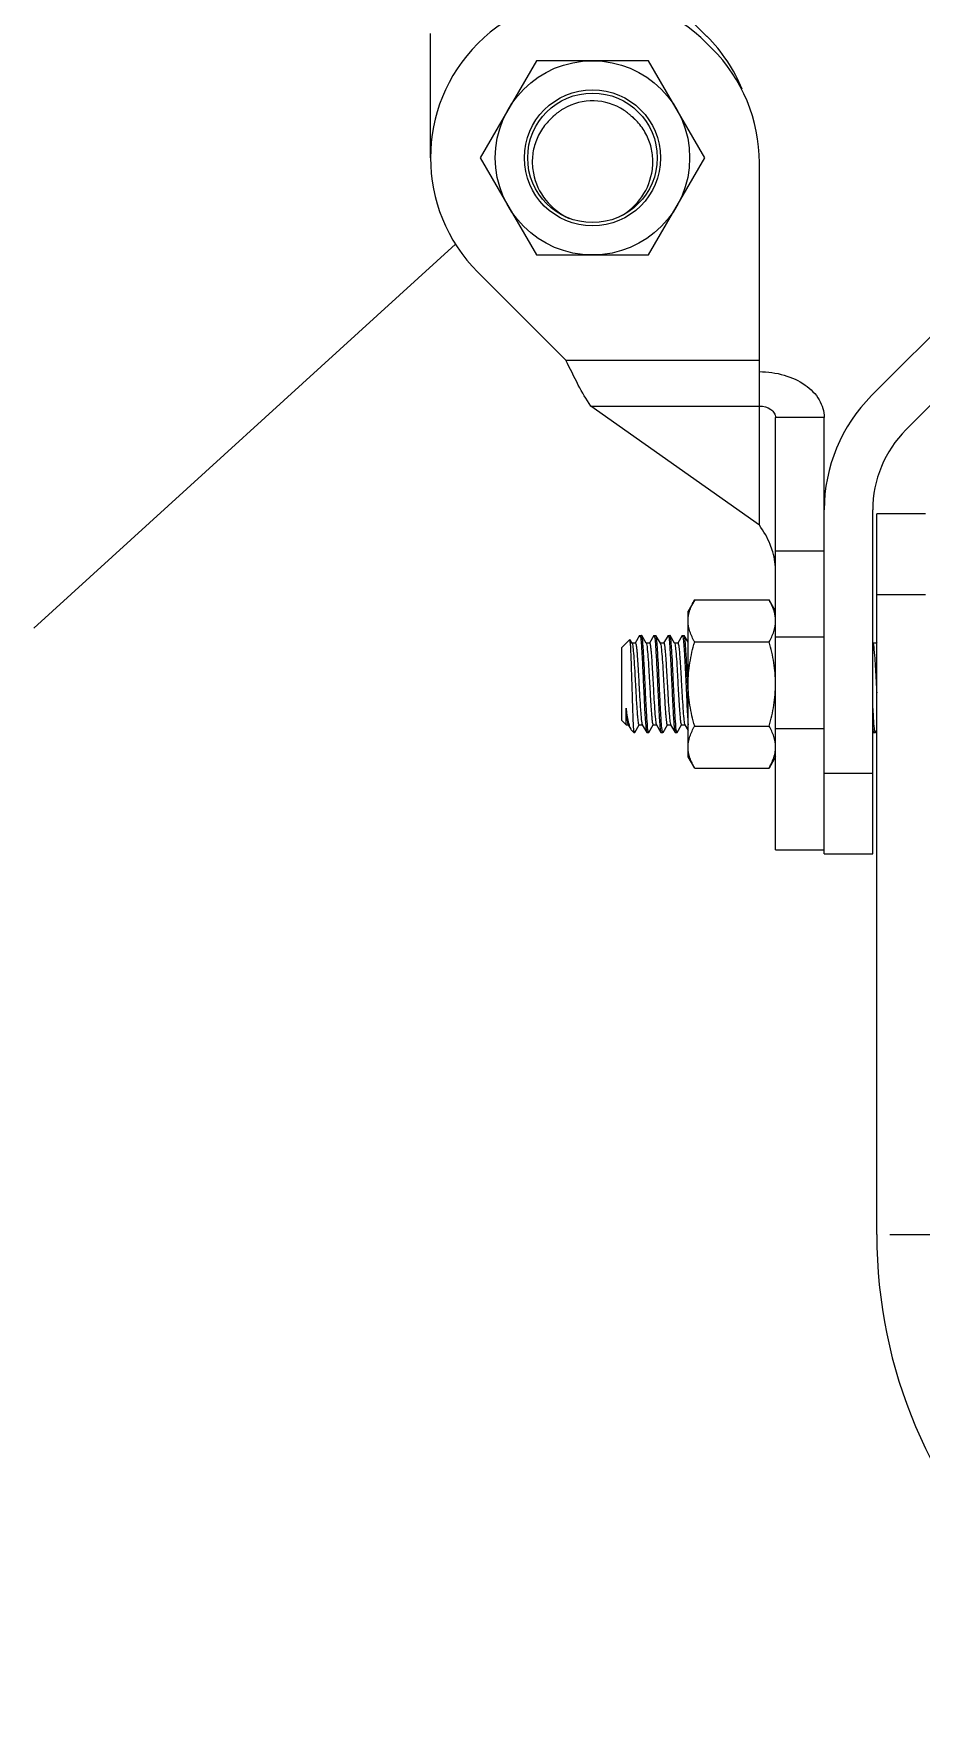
# Model space of a CAD drawing. Extents: x 1031190 to 1725648, y 733081 to 1571294.
# Drawn here: x 1138077 to 1139382, y 1208592 to 1211084 of the extents above; entities that cross this region are included whole.
import ezdxf

# ---------------------------------------------------------------- set-up
doc = ezdxf.new("R2010")
doc.units = 0
doc.header["$LTSCALE"] = 1000
doc.header["$MEASUREMENT"] = 0
doc.linetypes.add('CENTER', pattern=[8, 5, -1, 1, -1])
doc.styles.get("Standard").update_dxf_attribs({"font": 'gbenor.shx', "bigfont": 'gbcbig.shx'})
doc.dimstyles.get("Standard").update_dxf_attribs({"dimtxt": 0.18, "dimasz": 0.18, "dimexe": 0.18, "dimexo": 0.0625, "dimgap": 0.09, "dimtad": 0, "dimtih": 1, "dimtoh": 1, "dimdec": 4, "dimzin": 0, "dimdsep": 46, "dimtxsty": 'Standard', "dimcen": 0.09, "dimadec": 0, "dimazin": 0, "dimtfac": 1, "dimtdec": 4, "dimtofl": 0, "dimtmove": 0, "dimatfit": 3, "dimfxl": 0, "dimtolj": 1, "dimtzin": 0, "dimarcsym": 0})

msp = doc.modelspace()

# ---------------------------------------------------------------- linework, layer by layer
at = {"linetype": 'Continuous'}
for p, q in [((1138690.3, 1211457.7), (1139067.2, 1211080.7)), ((1138660.7, 1210902), (1138660.7, 1211084.8)), ((1139067.2, 1211070.3), (1139074.5, 1211063)), ((1138816.3, 1211044.8), (1138733.8, 1210902)), ((1138981.3, 1211044.8), (1138816.3, 1211044.8)), ((1139063.8, 1210902), (1138981.3, 1211044.8)), ((1138956.5, 1210962.9), (1138956.4, 1210963)), ((1138958.4, 1210961.1), (1138958.5, 1210961)), ((1138733.8, 1210902), (1138816.3, 1210759.1)), ((1138981.3, 1210759.1), (1139063.8, 1210902)), ((1139144.3, 1210361.6), (1139144.3, 1210894.6)), ((1139577.2, 1210820.3), (1139309.3, 1210552.4)), ((1139359.8, 1210501.9), (1139627.7, 1210769.8)), ((1138816.3, 1210759.1), (1138981.3, 1210759.1)), ((1138859.7, 1210604.3), (1138730.4, 1210733.6)), ((1138859.7, 1210604.3), (1139144.3, 1210604.3)), ((1138896.2, 1210536.9), (1139144.3, 1210536.9)), ((1139144.3, 1210361.6), (1138896.2, 1210536.9)), ((1139239.5, 1210520.1), (1139168.1, 1210520.1)), ((1139168.1, 1209884), (1139168.1, 1210520.1)), ((1139239.5, 1209878), (1139239.5, 1210520.1)), ((1139311, 1209878), (1139311, 1210384)), ((1139388.4, 1210378.1), (1139316.9, 1210378.1)), ((1139316.9, 1209318.4), (1139316.9, 1210378.1)), ((1139239.5, 1210323.2), (1139168.1, 1210323.2)), ((1139049.1, 1210251.8), (1139039.5, 1210235.2)), ((1139049.1, 1210251.8), (1139158.5, 1210251.8)), ((1139168.1, 1210235.2), (1139158.5, 1210251.8)), ((1139388.4, 1210259), (1139316.9, 1210259)), ((1139039.5, 1210020.9), (1139039.5, 1210235.2)), ((1138941.9, 1210181.6), (1138953.7, 1210193.5)), ((1138953.9, 1210193.4), (1138953.7, 1210193.5)), ((1138957.1, 1210187.9), (1138953.9, 1210193.4)), ((1138968.2, 1210199.3), (1138961.8, 1210188.2)), ((1138968.2, 1210199.3), (1138968.5, 1210199.5)), ((1138968.5, 1210199.5), (1138971.1, 1210199.5)), ((1138968.5, 1210199.5), (1138971.1, 1210199.5)), ((1138971.3, 1210199.3), (1138971.1, 1210199.5)), ((1138977.9, 1210187.9), (1138971.3, 1210199.3)), ((1138989, 1210199.3), (1138982.6, 1210188.2)), ((1138989, 1210199.3), (1138989.3, 1210199.5)), ((1138989.3, 1210199.5), (1138991.9, 1210199.5)), ((1138989.3, 1210199.5), (1138991.9, 1210199.5)), ((1138992.2, 1210199.3), (1138991.9, 1210199.5)), ((1138998.7, 1210187.9), (1138992.2, 1210199.3)), ((1139009.9, 1210199.3), (1139003.4, 1210188.2)), ((1139009.9, 1210199.3), (1139010.1, 1210199.5)), ((1139010.1, 1210199.5), (1139012.7, 1210199.5)), ((1139010.1, 1210199.5), (1139012.7, 1210199.5)), ((1139013, 1210199.3), (1139012.7, 1210199.5)), ((1139019.6, 1210187.9), (1139013, 1210199.3)), ((1139030.7, 1210199.3), (1139024.3, 1210188.2)), ((1139030.7, 1210199.3), (1139031, 1210199.5)), ((1139031, 1210199.5), (1139033.6, 1210199.5)), ((1139031, 1210199.5), (1139033.6, 1210199.5)), ((1139033.8, 1210199.3), (1139033.6, 1210199.5)), ((1139039.5, 1210189.5), (1139033.8, 1210199.3)), ((1139239.5, 1210197), (1139168.1, 1210197)), ((1138941.9, 1210074.5), (1138941.9, 1210181.6)), ((1138961.9, 1210188.2), (1138956.8, 1210188.2)), ((1138982.8, 1210188.2), (1138977.6, 1210188.2)), ((1139003.6, 1210188.2), (1138998.4, 1210188.2)), ((1139024.4, 1210188.2), (1139019.6, 1210188.2)), ((1139019.6, 1210187.9), (1139019.8, 1210187.5)), ((1139049.1, 1210189.9), (1139158.5, 1210189.9)), ((1139311.3, 1210187.9), (1139311, 1210188.5)), ((1139316.1, 1210188.2), (1139311, 1210188.2)), ((1139316.9, 1210189.8), (1139316, 1210188.2)), ((1139039.5, 1210112.7), (1139038.8, 1210128)), ((1138948.4, 1210067.9), (1138948.4, 1210092.3)), ((1138941.9, 1210074.5), (1138948.4, 1210067.9)), ((1138948.4, 1210067.9), (1138951.5, 1210067.9)), ((1138951.2, 1210068.2), (1138955.1, 1210061.5)), ((1138960.9, 1210056.9), (1138967.3, 1210067.9)), ((1138967.2, 1210067.9), (1138972.3, 1210067.9)), ((1138971.9, 1210068.5), (1138972, 1210068.2)), ((1138972, 1210068.2), (1138978.6, 1210056.9)), ((1138981.7, 1210056.9), (1138988.1, 1210067.9)), ((1138988, 1210067.9), (1138993.2, 1210067.9)), ((1138992.9, 1210068.2), (1138999.4, 1210056.9)), ((1139002.6, 1210056.9), (1139009, 1210067.9)), ((1139008.8, 1210067.9), (1139014, 1210067.9)), ((1139013.7, 1210068.2), (1139020.3, 1210056.9)), ((1139023.4, 1210056.9), (1139029.8, 1210067.9)), ((1139029.7, 1210067.9), (1139034.9, 1210067.9)), ((1139034.5, 1210068.2), (1139039.5, 1210059.6)), ((1138955.7, 1210060.6), (1138955.1, 1210061.5)), ((1138955.7, 1210060.6), (1138959.7, 1210056.6)), ((1138959.7, 1210059.3), (1138959.7, 1210056.6)), ((1138959.7, 1210056.6), (1138960.6, 1210056.6)), ((1138960.5, 1210056.7), (1138960.6, 1210056.6)), ((1138960.6, 1210056.6), (1138960.9, 1210056.9)), ((1138978.6, 1210056.9), (1138978.9, 1210056.6)), ((1138978.9, 1210056.6), (1138981.5, 1210056.6)), ((1138978.9, 1210056.6), (1138981.5, 1210056.6)), ((1138981.7, 1210056.9), (1138981.5, 1210056.6)), ((1138999.4, 1210056.9), (1138999.7, 1210056.6)), ((1138999.7, 1210056.6), (1139002.3, 1210056.6)), ((1138999.7, 1210056.6), (1139002.3, 1210056.6)), ((1139002.6, 1210056.9), (1139002.3, 1210056.6)), ((1139020.3, 1210056.9), (1139020.5, 1210056.6)), ((1139020.5, 1210056.6), (1139023.2, 1210056.6)), ((1139020.5, 1210056.6), (1139023.2, 1210056.6)), ((1139023.4, 1210056.9), (1139023.2, 1210056.6)), ((1139049.1, 1210066.2), (1139158.5, 1210066.2)), ((1139168.1, 1210062.6), (1139239.5, 1210062.6)), ((1139311, 1210058.6), (1139312, 1210056.9)), ((1139312, 1210056.9), (1139312.3, 1210056.6)), ((1139312.3, 1210056.6), (1139314.9, 1210056.6)), ((1139312.3, 1210056.6), (1139314.9, 1210056.6)), ((1139315.1, 1210056.9), (1139314.9, 1210056.6)), ((1139315.1, 1210056.9), (1139316.9, 1210059.9)), ((1139049.1, 1210004.4), (1139039.5, 1210020.9)), ((1139168.1, 1210020.9), (1139158.5, 1210004.4)), ((1139049.1, 1210004.4), (1139158.5, 1210004.4)), ((1139239.5, 1209997.1), (1139311, 1209997.1)), ((1139168.1, 1209884), (1139239.5, 1209884)), ((1139239.5, 1209878), (1139311, 1209878))]:
    msp.add_line(p, q, dxfattribs=at)
at = {"color": 0, "linetype": 'CENTER'}
msp.add_line((1139336, 1209318.4), (1140750.4, 1209318.4), dxfattribs=at)
at = {"linetype": 'Continuous'}
for radius in [142.9, 100.2, 95.3]:
    msp.add_circle((1138898.8, 1210902), radius, dxfattribs=at)
for centre, radius, start, end in [((1138898.8, 1210902), 238.1, 45, 225), ((1138898.8, 1210912.4), 238.1, 22.3697, 45), ((1138906.1, 1210894.6), 238.1, 0, 45), ((1138898.9, 1210901.8), 84.1, 130.1579, 132.6951), ((1138898.8, 1210902), 83.9, 127.1454, 130.1582), ((1138898.8, 1210902), 83.9, 123.6736, 127.1434), ((1138898.8, 1210901.9), 84, 120.4458, 123.6736), ((1138898.8, 1210902), 83.9, 56.4849, 120.4448), ((1138898.9, 1210902.1), 83.8, 56.1033, 56.4834), ((1138898.7, 1210901.9), 84, 50.5966, 56.0995), ((1138898.8, 1210901.9), 84, 47.6072, 50.598), ((1138898.7, 1210902), 83.9, 133.7888, 136.6926), ((1138898.6, 1210902.1), 83.7, 134.2321, 136.6927), ((1138898.8, 1210901.9), 84, 133.5113, 134.2331), ((1138898.9, 1210901.9), 84.1, 132.695, 133.7897), ((1138898.9, 1210901.8), 84.1, 132.7034, 133.5113), ((1138899, 1210902.1), 83.7, 46.6942, 47.6062), ((1138899.1, 1210902.3), 83.5, 46.3738, 46.694), ((1138903.4, 1210898.5), 83.5, 49.9949, 50.5079), ((1138898.9, 1210902.1), 83.7, 44.753, 46.3733), ((1138898.8, 1210901.9), 84, 43.7188, 44.6641), ((1138898.7, 1210901.9), 84.1, 42.1543, 43.7186), ((1138893.9, 1210899), 94.7, 297.3145, 298.9471), ((1139477.7, 1210384), 238.1, 135, 180), ((1139477.7, 1210384), 166.7, 135, 180), ((1139120, 1210220.7), 48.1, 6.6309, 7.4031), ((1139015.1, 1210185.8), 4.96, 18.4923, 20.4989), ((1139120, 1210035.4), 48.1, 352.5984, 353.3691), ((1140043.2, 1209318.4), 726.3, 180, 0)]:
    msp.add_arc(centre, radius, start, end, dxfattribs=at)
for points, knots in [([(1138837.7, 1210959.5), (1138832.3, 1210954.6), (1138822.9, 1210943.2), (1138813.5, 1210923.1), (1138809.5, 1210901.3), (1138811.5, 1210871.9), (1138827.4, 1210837.6), (1138851.4, 1210819.1), (1138864.6, 1210813)], [0, 0, 0, 0, 0.125414, 0.250833, 0.376265, 0.501706, 0.750785, 1, 1, 1, 1]), ([(1138939.7, 1210816.1), (1138952.2, 1210823), (1138974.4, 1210842.9), (1138987.7, 1210877.7), (1138987.9, 1210906.7), (1138982.7, 1210927.9), (1138972.4, 1210947.1), (1138962.6, 1210957.8), (1138957.1, 1210962.5)], [0, 0, 0, 0, 0.249273, 0.49841, 0.623846, 0.749245, 0.874621, 1, 1, 1, 1]), ([(1138896.2, 1210536.9), (1138889.4, 1210546.8), (1138876.9, 1210569.1), (1138865.7, 1210592.1), (1138859.7, 1210604.3)], [0, 0, 0, 0, 0.468219, 1, 1, 1, 1]), ([(1139144.3, 1210587.5), (1139156.5, 1210587.5), (1139180.4, 1210584.2), (1139211.5, 1210570.2), (1139233.7, 1210548.2), (1139239.5, 1210529), (1139239.5, 1210520.1)], [0, 0, 0, 0, 0.287969, 0.555344, 0.790533, 1, 1, 1, 1]), ([(1139144.3, 1210536.9), (1139150.1, 1210536.9), (1139158.9, 1210534.8), (1139166.6, 1210527.1), (1139168.1, 1210522.3), (1139168.1, 1210520.1)], [0, 0, 0, 0, 0.552514, 0.789178, 1, 1, 1, 1]), ([(1139164, 1210322.2), (1139162.9, 1210325.9), (1139158.1, 1210339.9), (1139150.6, 1210352.8), (1139144.3, 1210361.6)], [0, 0, 0, 0, 0.265236, 1, 1, 1, 1]), ([(1139039.5, 1210220.8), (1139039.5, 1210226.1), (1139041.5, 1210237), (1139046.3, 1210246.9), (1139049.1, 1210251.8)], [0, 0, 0, 0, 0.485069, 1, 1, 1, 1]), ([(1139167.7, 1210226.9), (1139167.4, 1210229), (1139165.7, 1210237.8), (1139161.9, 1210245.9), (1139158.5, 1210251.8)], [0, 0, 0, 0, 0.241319, 1, 1, 1, 1]), ([(1139049.1, 1210189.9), (1139046.3, 1210194.8), (1139041.5, 1210204.6), (1139039.5, 1210215.6), (1139039.5, 1210220.8)], [0, 0, 0, 0, 0.514931, 1, 1, 1, 1]), ([(1139158.5, 1210189.9), (1139161.3, 1210194.8), (1139166.1, 1210204.6), (1139168.1, 1210215.6), (1139168.1, 1210220.8)], [0, 0, 0, 0, 0.514931, 1, 1, 1, 1]), ([(1138959.7, 1210059.3), (1138959.4, 1210062.9), (1138958.9, 1210072.3), (1138958.2, 1210088.8), (1138957.6, 1210109.6), (1138956.9, 1210132.3), (1138956.3, 1210151.2), (1138955.8, 1210165.2), (1138955.4, 1210174.1), (1138955.1, 1210181.5), (1138954.8, 1210187.3), (1138954.3, 1210191), (1138954.2, 1210192.9), (1138953.9, 1210193.4)], [0, 0, 0, 0, 0.080635, 0.208535, 0.369665, 0.54562, 0.71572, 0.792041, 0.859282, 0.915304, 0.958292, 0.98682, 1, 1, 1, 1]), ([(1138968.5, 1210199.5), (1138968.5, 1210199.5), (1138968.7, 1210199.4), (1138968.7, 1210199.2), (1138968.8, 1210199.1)], [0, 0, 0, 0, 0.372399, 1, 1, 1, 1]), ([(1138968.8, 1210199.1), (1138968.8, 1210199), (1138969, 1210198.5), (1138969.2, 1210197.9), (1138969.3, 1210197.4)], [0, 0, 0, 0, 0.179791, 1, 1, 1, 1]), ([(1138969.3, 1210197.4), (1138969.9, 1210194.3), (1138970.6, 1210185.8), (1138971.9, 1210166.6), (1138973.2, 1210138.8), (1138974.7, 1210106.5), (1138975.9, 1210081.6), (1138977.1, 1210066.3), (1138977.7, 1210060.7), (1138978.1, 1210058.6)], [0, 0, 0, 0, 0.068037, 0.183112, 0.415613, 0.66855, 0.880458, 0.954194, 1, 1, 1, 1]), ([(1138980.7, 1210058.7), (1138980, 1210062.1), (1138979.3, 1210071.3), (1138978.2, 1210088.1), (1138977.1, 1210109.7), (1138976, 1210133.6), (1138974.9, 1210156.8), (1138974, 1210174.5), (1138973.1, 1210186.1), (1138972.6, 1210192.3), (1138972, 1210196.4), (1138971.7, 1210198.6), (1138971.3, 1210199.3)], [0, 0, 0, 0, 0.072759, 0.196861, 0.35726, 0.534299, 0.706283, 0.852147, 0.909525, 0.954085, 0.984493, 1, 1, 1, 1]), ([(1138989.3, 1210199.5), (1138989.4, 1210199.5), (1138989.5, 1210199.4), (1138989.6, 1210199.2), (1138989.6, 1210199.1)], [0, 0, 0, 0, 0.371131, 1, 1, 1, 1]), ([(1138989.6, 1210199.1), (1138989.7, 1210199), (1138989.9, 1210198.5), (1138990, 1210197.9), (1138990.1, 1210197.4)], [0, 0, 0, 0, 0.181022, 1, 1, 1, 1]), ([(1138990.1, 1210197.4), (1138990.7, 1210194.1), (1138991.5, 1210184.9), (1138992.6, 1210168.2), (1138993.6, 1210146.5), (1138994.8, 1210122.6), (1138995.9, 1210099.3), (1138996.8, 1210081.7), (1138997.6, 1210070.1), (1138998.1, 1210063.9), (1138998.8, 1210059.7), (1138999.1, 1210057.5), (1138999.4, 1210056.9)], [0, 0, 0, 0, 0.072485, 0.196435, 0.356785, 0.533878, 0.705995, 0.851999, 0.909433, 0.95404, 0.984479, 1, 1, 1, 1]), ([(1139001.5, 1210058.7), (1139000.9, 1210062), (1139000.1, 1210071.3), (1138999, 1210088), (1138998, 1210109.6), (1138996.9, 1210133.5), (1138995.8, 1210156.8), (1138994.8, 1210174.4), (1138994, 1210186), (1138993.5, 1210192.3), (1138992.9, 1210196.4), (1138992.5, 1210198.6), (1138992.2, 1210199.3)], [0, 0, 0, 0, 0.072462, 0.196401, 0.356774, 0.53388, 0.706003, 0.852015, 0.909448, 0.954048, 0.984481, 1, 1, 1, 1]), ([(1139010.1, 1210199.5), (1139010.2, 1210199.5), (1139010.4, 1210199.4), (1139010.4, 1210199.2), (1139010.5, 1210199.1)], [0, 0, 0, 0, 0.37008, 1, 1, 1, 1]), ([(1139010.5, 1210199.1), (1139010.5, 1210199), (1139010.7, 1210198.5), (1139010.8, 1210197.9), (1139010.9, 1210197.5)], [0, 0, 0, 0, 0.182058, 1, 1, 1, 1]), ([(1139010.9, 1210197.5), (1139011.6, 1210194.1), (1139012.3, 1210184.9), (1139013.4, 1210168.2), (1139014.5, 1210146.5), (1139015.6, 1210122.6), (1139016.7, 1210099.4), (1139017.6, 1210081.7), (1139018.5, 1210070.1), (1139019, 1210063.9), (1139019.6, 1210059.7), (1139019.9, 1210057.5), (1139020.3, 1210056.9)], [0, 0, 0, 0, 0.072304, 0.196155, 0.356504, 0.533641, 0.705839, 0.85193, 0.909395, 0.95402, 0.984473, 1, 1, 1, 1]), ([(1139022.4, 1210058.7), (1139021.7, 1210062), (1139021, 1210071.2), (1139019.9, 1210088), (1139018.8, 1210109.6), (1139017.7, 1210133.5), (1139016.6, 1210156.8), (1139015.7, 1210174.4), (1139014.8, 1210186), (1139014.3, 1210192.3), (1139013.7, 1210196.4), (1139013.4, 1210198.6), (1139013, 1210199.3)], [0, 0, 0, 0, 0.072435, 0.196357, 0.3567, 0.533804, 0.705944, 0.851972, 0.909417, 0.954032, 0.984477, 1, 1, 1, 1]), ([(1139031, 1210199.5), (1139031, 1210199.5), (1139031.2, 1210199.4), (1139031.3, 1210199.2), (1139031.3, 1210199.1)], [0, 0, 0, 0, 0.372863, 1, 1, 1, 1]), ([(1139031.3, 1210199.1), (1139031.3, 1210199), (1139031.6, 1210198.5), (1139031.7, 1210197.9), (1139031.8, 1210197.4)], [0, 0, 0, 0, 0.179341, 1, 1, 1, 1]), ([(1139031.8, 1210197.4), (1139032.3, 1210194.8), (1139032.9, 1210187.8), (1139033.8, 1210175.2), (1139034.7, 1210158.5), (1139036, 1210132.7), (1139037.4, 1210102.1), (1139038.6, 1210078.2), (1139039.5, 1210067.9)], [0, 0, 0, 0, 0.060989, 0.1617, 0.293789, 0.446195, 0.760045, 1, 1, 1, 1]), ([(1139034.4, 1210197.5), (1139034.3, 1210197.7), (1139034.2, 1210198.3), (1139034, 1210198.9), (1139033.8, 1210199.3)], [0, 0, 0, 0, 0.335285, 1, 1, 1, 1]), ([(1139038.8, 1210128), (1139038.4, 1210135.8), (1139037.7, 1210150.5), (1139036.7, 1210170.6), (1139035.7, 1210185.9), (1139035, 1210194.4), (1139034.4, 1210197.5)], [0, 0, 0, 0, 0.336027, 0.635258, 0.864886, 1, 1, 1, 1]), ([(1138957.1, 1210187.9), (1138957.1, 1210187.8), (1138957.4, 1210187.3), (1138957.5, 1210186.7), (1138957.6, 1210186.2)], [0, 0, 0, 0, 0.173094, 1, 1, 1, 1]), ([(1138957.6, 1210186.2), (1138958.3, 1210183.2), (1138959, 1210174.9), (1138960.2, 1210160.1), (1138961.2, 1210141.2), (1138962.4, 1210120.6), (1138963.3, 1210103.6), (1138964.1, 1210091.1), (1138964.7, 1210083.3), (1138965.3, 1210077.1), (1138965.8, 1210072.2), (1138966.4, 1210069.8), (1138966.8, 1210067.9), (1138967.2, 1210067.9)], [0, 0, 0, 0, 0.077798, 0.208235, 0.374801, 0.5562, 0.729214, 0.805537, 0.87171, 0.925623, 0.965576, 0.990391, 1, 1, 1, 1]), ([(1138961.9, 1210188.2), (1138962.3, 1210188.2), (1138962.7, 1210186.2), (1138963.3, 1210183.5), (1138963.9, 1210178.2), (1138964.5, 1210171.5), (1138965.1, 1210163.1), (1138965.9, 1210149.8), (1138966.9, 1210131.9), (1138968.1, 1210110.6), (1138969.1, 1210093.9), (1138970, 1210082.5), (1138970.5, 1210076.2), (1138971.2, 1210071.7), (1138971.6, 1210069.3), (1138971.9, 1210068.5)], [0, 0, 0, 0, 0.010217, 0.036837, 0.079637, 0.137238, 0.207661, 0.288445, 0.469496, 0.655187, 0.819656, 0.886575, 0.940042, 0.978239, 1, 1, 1, 1]), ([(1138978.2, 1210187.1), (1138979, 1210184.5), (1138979.6, 1210176.7), (1138980.9, 1210162.5), (1138981.9, 1210143.6), (1138983.1, 1210122.6), (1138984.1, 1210105.1), (1138984.9, 1210092.2), (1138985.5, 1210084), (1138986.1, 1210077.6), (1138986.6, 1210072.4), (1138987.2, 1210069.9), (1138987.6, 1210067.9), (1138988, 1210067.9)], [0, 0, 0, 0, 0.068121, 0.193192, 0.358672, 0.542411, 0.719756, 0.798471, 0.866922, 0.922814, 0.96429, 0.990066, 1, 1, 1, 1]), ([(1138982.8, 1210188.2), (1138983.2, 1210188.2), (1138983.6, 1210186.2), (1138984.1, 1210183.6), (1138984.7, 1210178.4), (1138985.3, 1210171.8), (1138985.9, 1210163.6), (1138986.7, 1210150.5), (1138987.7, 1210132.7), (1138988.9, 1210111.6), (1138989.9, 1210092.7), (1138991.2, 1210078.7), (1138991.8, 1210071.2), (1138992.6, 1210068.7)], [0, 0, 0, 0, 0.010066, 0.036229, 0.078308, 0.134982, 0.204339, 0.284002, 0.463049, 0.647693, 0.812725, 0.935658, 1, 1, 1, 1]), ([(1138998.7, 1210187.9), (1138998.8, 1210187.8), (1138998.9, 1210187.6), (1138999, 1210187.4), (1138999, 1210187.3)], [0, 0, 0, 0, 0.437616, 1, 1, 1, 1]), ([(1138999, 1210187.3), (1138999.8, 1210184.8), (1139000.4, 1210177.1), (1139001.7, 1210163), (1139002.7, 1210144.1), (1139003.9, 1210123.1), (1139004.9, 1210105.4), (1139005.7, 1210092.4), (1139006.3, 1210084.2), (1139006.9, 1210077.7), (1139007.5, 1210072.4), (1139008, 1210069.9), (1139008.4, 1210067.9), (1139008.8, 1210067.9)], [0, 0, 0, 0, 0.065945, 0.18979, 0.355015, 0.539274, 0.717597, 0.796856, 0.865828, 0.922169, 0.96399, 0.989989, 1, 1, 1, 1]), ([(1139003.6, 1210188.2), (1139004, 1210188.2), (1139004.4, 1210186.2), (1139005, 1210183.7), (1139005.5, 1210178.6), (1139006.1, 1210172.1), (1139006.7, 1210164), (1139007.5, 1210151.1), (1139008.5, 1210133.6), (1139009.7, 1210112.6), (1139010.7, 1210093.7), (1139012, 1210079.4), (1139012.6, 1210071.7), (1139013.4, 1210069)], [0, 0, 0, 0, 0.009925, 0.035675, 0.077105, 0.132941, 0.201328, 0.279974, 0.457194, 0.640866, 0.806379, 0.931604, 1, 1, 1, 1]), ([(1139019.8, 1210187.4), (1139020.6, 1210184.9), (1139021.2, 1210177.3), (1139022.5, 1210163.4), (1139023.6, 1210144.4), (1139024.7, 1210123.3), (1139025.7, 1210105.6), (1139026.6, 1210092.5), (1139027.2, 1210084.3), (1139027.8, 1210077.7), (1139028.3, 1210072.5), (1139028.9, 1210069.9), (1139029.3, 1210067.9), (1139029.7, 1210067.9)], [0, 0, 0, 0, 0.064566, 0.18762, 0.35268, 0.537272, 0.716218, 0.795829, 0.86513, 0.921755, 0.963804, 0.989947, 1, 1, 1, 1]), ([(1139024.4, 1210188.2), (1139024.8, 1210188.2), (1139025.2, 1210186.2), (1139025.8, 1210183.7), (1139026.4, 1210178.6), (1139026.9, 1210172.1), (1139027.5, 1210164), (1139028.4, 1210151.1), (1139029.3, 1210133.5), (1139030.5, 1210112.6), (1139031.6, 1210093.6), (1139032.8, 1210079.4), (1139033.5, 1210071.6), (1139034.2, 1210069)], [0, 0, 0, 0, 0.009925, 0.03569, 0.077147, 0.133004, 0.201419, 0.280102, 0.457378, 0.641081, 0.806581, 0.931726, 1, 1, 1, 1]), ([(1139039.5, 1210128.1), (1139039.5, 1210138.5), (1139041.3, 1210159.5), (1139046.2, 1210179.9), (1139049.1, 1210189.9)], [0, 0, 0, 0, 0.499896, 1, 1, 1, 1]), ([(1139168.1, 1210128.1), (1139168.1, 1210138.5), (1139166.3, 1210159.5), (1139161.4, 1210179.9), (1139158.5, 1210189.9)], [0, 0, 0, 0, 0.499896, 1, 1, 1, 1]), ([(1139311.3, 1210187.9), (1139311.3, 1210187.8), (1139311.4, 1210187.7), (1139311.5, 1210187.5), (1139311.5, 1210187.4)], [0, 0, 0, 0, 0.445943, 1, 1, 1, 1]), ([(1139311.5, 1210187.4), (1139311.9, 1210186.4), (1139312.3, 1210183.5), (1139313.3, 1210174.9), (1139314.4, 1210159.8), (1139315.6, 1210138.5), (1139316.5, 1210122.9), (1139316.9, 1210114.8)], [0, 0, 0, 0, 0.044729, 0.121018, 0.355323, 0.665189, 1, 1, 1, 1]), ([(1139316.1, 1210188.2), (1139316.3, 1210188.2), (1139316.7, 1210187.5), (1139316.8, 1210187), (1139316.9, 1210186.5)], [0, 0, 0, 0, 0.304899, 1, 1, 1, 1]), ([(1139049.1, 1210066.2), (1139046.2, 1210076.3), (1139041.3, 1210096.7), (1139039.5, 1210117.6), (1139039.5, 1210128.1)], [0, 0, 0, 0, 0.500104, 1, 1, 1, 1]), ([(1139158.5, 1210066.2), (1139161.4, 1210076.3), (1139166.3, 1210096.7), (1139168.1, 1210117.6), (1139168.1, 1210128.1)], [0, 0, 0, 0, 0.500104, 1, 1, 1, 1]), ([(1138955.1, 1210061.5), (1138954.3, 1210062.8), (1138953.2, 1210066.4), (1138950.8, 1210076.6), (1138949.4, 1210085.6), (1138948.4, 1210092.3)], [0, 0, 0, 0, 0.138777, 0.35633, 1, 1, 1, 1]), ([(1138948.4, 1210092.3), (1138948.6, 1210089.2), (1138949, 1210083.7), (1138949.7, 1210076.4), (1138950.4, 1210071.6), (1138950.8, 1210069), (1138951.2, 1210068.2)], [0, 0, 0, 0, 0.382824, 0.684922, 0.89313, 1, 1, 1, 1]), ([(1139314.1, 1210058.7), (1139313.1, 1210063.7), (1139312.3, 1210077.7), (1139311.4, 1210091.6), (1139311, 1210100.5)], [0, 0, 0, 0, 0.361968, 1, 1, 1, 1]), ([(1138992.6, 1210068.7), (1138992.7, 1210068.6), (1138992.7, 1210068.5), (1138992.8, 1210068.3), (1138992.9, 1210068.2)], [0, 0, 0, 0, 0.555455, 1, 1, 1, 1]), ([(1138959.7, 1210059.3), (1138959.8, 1210058.7), (1138960, 1210057.9), (1138960.3, 1210056.8), (1138960.5, 1210056.7)], [0, 0, 0, 0, 0.675862, 1, 1, 1, 1]), ([(1138978.1, 1210058.6), (1138978.1, 1210058.4), (1138978.3, 1210057.8), (1138978.4, 1210057.2), (1138978.6, 1210056.9)], [0, 0, 0, 0, 0.335295, 1, 1, 1, 1]), ([(1138981.1, 1210057), (1138981.1, 1210057.1), (1138980.9, 1210057.6), (1138980.8, 1210058.2), (1138980.7, 1210058.7)], [0, 0, 0, 0, 0.179414, 1, 1, 1, 1]), ([(1138981.5, 1210056.6), (1138981.4, 1210056.6), (1138981.3, 1210056.7), (1138981.2, 1210056.9), (1138981.1, 1210057)], [0, 0, 0, 0, 0.372787, 1, 1, 1, 1]), ([(1139002, 1210057), (1139001.9, 1210057.1), (1139001.7, 1210057.6), (1139001.6, 1210058.2), (1139001.5, 1210058.7)], [0, 0, 0, 0, 0.181112, 1, 1, 1, 1]), ([(1139002.3, 1210056.6), (1139002.3, 1210056.6), (1139002.1, 1210056.7), (1139002, 1210056.9), (1139002, 1210057)], [0, 0, 0, 0, 0.371042, 1, 1, 1, 1]), ([(1139022.8, 1210057), (1139022.8, 1210057.1), (1139022.6, 1210057.6), (1139022.4, 1210058.2), (1139022.4, 1210058.7)], [0, 0, 0, 0, 0.181321, 1, 1, 1, 1]), ([(1139023.2, 1210056.6), (1139023.1, 1210056.6), (1139022.9, 1210056.7), (1139022.9, 1210056.9), (1139022.8, 1210057)], [0, 0, 0, 0, 0.370825, 1, 1, 1, 1]), ([(1139039.5, 1210035.3), (1139039.5, 1210040.6), (1139041.5, 1210051.5), (1139046.3, 1210061.4), (1139049.1, 1210066.2)], [0, 0, 0, 0, 0.485069, 1, 1, 1, 1]), ([(1139168.1, 1210035.3), (1139168.1, 1210040.6), (1139166.1, 1210051.5), (1139161.3, 1210061.4), (1139158.5, 1210066.2)], [0, 0, 0, 0, 0.485069, 1, 1, 1, 1]), ([(1139311, 1210062), (1139311.1, 1210060.8), (1139311.4, 1210059.1), (1139311.7, 1210057.4), (1139312, 1210056.9)], [0, 0, 0, 0, 0.654938, 1, 1, 1, 1]), ([(1139314.5, 1210057), (1139314.5, 1210057.1), (1139314.3, 1210057.6), (1139314.2, 1210058.2), (1139314.1, 1210058.7)], [0, 0, 0, 0, 0.180675, 1, 1, 1, 1]), ([(1139314.9, 1210056.6), (1139314.8, 1210056.6), (1139314.6, 1210056.7), (1139314.6, 1210056.9), (1139314.5, 1210057)], [0, 0, 0, 0, 0.371489, 1, 1, 1, 1]), ([(1139049.1, 1210004.4), (1139046.3, 1210009.2), (1139041.5, 1210019.1), (1139039.5, 1210030), (1139039.5, 1210035.3)], [0, 0, 0, 0, 0.514931, 1, 1, 1, 1]), ([(1139158.5, 1210004.4), (1139159.7, 1210006.4), (1139163.9, 1210014.1), (1139166.8, 1210022.7), (1139167.7, 1210029.2)], [0, 0, 0, 0, 0.26074, 1, 1, 1, 1])]:
    msp.add_open_spline(points, degree=3, knots=knots, dxfattribs=at)
for points in [[(1139168.1, 1210293), (1139168.1, 1210302.8), (1139166.7, 1210312.7), (1139164, 1210322.2)], [(1138977.9, 1210187.9), (1138978.1, 1210187.7), (1138978.1, 1210187.4), (1138978.2, 1210187.1)], [(1139013.4, 1210069), (1139013.5, 1210068.8), (1139013.6, 1210068.5), (1139013.7, 1210068.2)], [(1139034.2, 1210069), (1139034.3, 1210068.7), (1139034.4, 1210068.5), (1139034.5, 1210068.2)]]:
    msp.add_open_spline(points, degree=3, dxfattribs=at)

# ---------------------------------------------------------------- leaders
msp.add_leader([(1138697.3, 1210775.1), (1138077.3, 1210210.4)], dimstyle='Standard', override={"dimgap": 20, "dimtad": 0})

doc.saveas('drawing.dxf')
